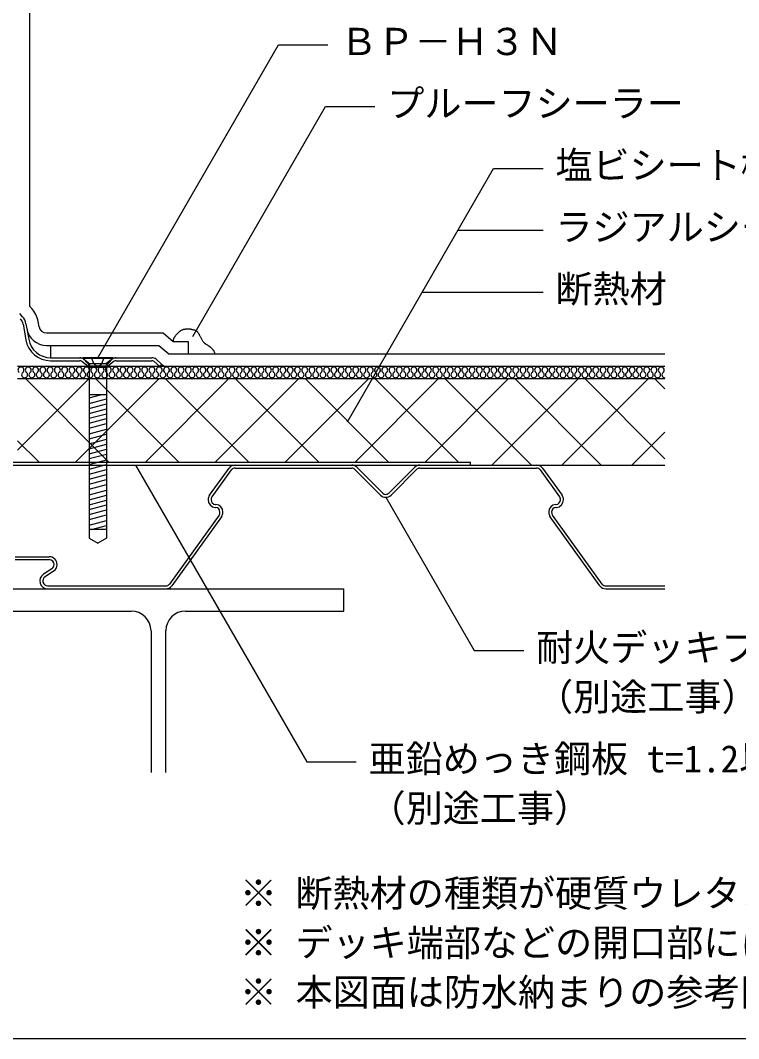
# Model space of a CAD drawing. Units: millimetres, scale not verified. Extents: x -665 to 665, y -465 to 450.
# Drawn here: x -71.3 to 219.3, y -465 to -53.3 of the extents above; entities that cross this region are included whole.
import ezdxf
from ezdxf.enums import TextEntityAlignment as Align

# ---------------------------------------------------------------- set-up
doc = ezdxf.new("R2010")
doc.units = ezdxf.units.MM
doc.header["$LTSCALE"] = 5
doc.linetypes.add('DASHED3', pattern=[4, 3, -1])
for name, color, linetype in [('0-1_線色１（水色）', 4, 'Continuous'), ('0-2_線色２（白）', 7, 'Continuous'), ('0-4_線色４（黄）', 2, 'Continuous'), ('0-5_金属', 7, 'Continuous'), ('0-6_鋼板・アングル', 2, 'Continuous'), ('0-7_ビス', 4, 'Continuous'), ('0-A_文字', 7, 'Continuous'), ('0-D_断熱・ハッチ', 4, 'Continuous'), ('F-0', 134, 'Continuous')]:
    doc.layers.add(name, color=color, linetype=linetype)
doc.styles.add('ＭＳ ゴシック', font='')
doc.styles.get('ＭＳ ゴシック').set_extended_font_data('MS Gothic')

msp = doc.modelspace()

# ---------------------------------------------------------------- linework, layer by layer
at = {"layer": '0-1_線色１（水色）'}
for centre, start, end in [((-71.084, -194.675), 307.52351, 232.47649), ((-68.14, -194.675), 307.52351, 232.47649), ((-65.197, -194.675), 307.52351, 232.47649), ((-62.253, -194.675), 307.52351, 232.47649), ((-59.309, -194.675), 307.52351, 232.47649), ((-56.365, -194.675), 307.52351, 232.47649), ((-53.421, -194.675), 307.52351, 232.47649), ((-50.477, -194.675), 307.52351, 232.47649), ((-47.533, -194.675), 307.52351, 232.47649), ((-44.589, -194.675), 307.52351, 232.47649), ((-41.645, -194.675), 307.52351, 232.47649), ((-38.701, -194.675), 307.52351, 232.47649), ((-35.757, -194.675), 307.52351, 232.47649), ((-32.813, -194.675), 307.52351, 232.47649), ((-29.87, -194.675), 307.52351, 232.47649), ((-26.926, -194.675), 307.52351, 232.47649), ((-23.982, -194.675), 307.52351, 232.47649), ((-21.038, -194.675), 307.52351, 232.47649), ((-18.094, -194.675), 307.52351, 232.47649), ((-15.15, -194.675), 307.52351, 232.47649), ((-12.206, -194.675), 307.52351, 232.47649), ((-9.262, -194.675), 307.52351, 232.47649), ((-6.318, -194.675), 307.52351, 232.47649), ((-3.374, -194.675), 307.52351, 232.47649), ((-0.43, -194.675), 307.52351, 232.47649), ((2.514, -194.675), 307.52351, 232.47649), ((5.458, -194.675), 307.52351, 232.47649), ((8.401, -194.675), 307.52351, 232.47649), ((11.345, -194.675), 307.52351, 232.47649), ((14.289, -194.675), 307.52351, 232.47649), ((17.233, -194.675), 307.52351, 232.47649), ((20.177, -194.675), 307.52351, 232.47649), ((23.121, -194.675), 307.52351, 232.47649), ((26.065, -194.675), 307.52351, 232.47649), ((29.009, -194.675), 307.52351, 232.47649), ((31.953, -194.675), 307.52351, 232.47649), ((34.897, -194.675), 307.52351, 232.47649), ((37.841, -194.675), 307.52351, 232.47649), ((40.785, -194.675), 307.52351, 232.47649), ((43.728, -194.675), 307.52351, 232.47649), ((46.672, -194.675), 307.52351, 232.47649), ((49.616, -194.675), 307.52351, 232.47649), ((52.56, -194.675), 307.52351, 232.47649), ((55.504, -194.675), 307.52351, 232.47649), ((58.448, -194.675), 307.52351, 232.47649), ((61.392, -194.675), 307.52351, 232.47649), ((64.336, -194.675), 307.52351, 232.47649), ((67.28, -194.675), 307.52351, 232.47649), ((70.224, -194.675), 307.52351, 232.47649), ((73.168, -194.675), 307.52351, 232.47649), ((76.112, -194.675), 307.52351, 232.47649), ((79.056, -194.675), 307.52351, 232.47649), ((81.999, -194.675), 307.52351, 232.47649), ((84.943, -194.675), 307.52351, 232.47649), ((87.887, -194.675), 307.52351, 232.47649), ((90.831, -194.675), 307.52351, 232.47649), ((93.775, -194.675), 307.52351, 232.47649), ((96.719, -194.675), 307.52351, 232.47649), ((99.663, -194.675), 307.52351, 232.47649), ((102.607, -194.675), 307.52351, 232.47649), ((105.551, -194.675), 307.52351, 232.47649), ((108.495, -194.675), 307.52351, 232.47649), ((111.439, -194.675), 307.52351, 232.47649), ((114.383, -194.675), 307.52351, 232.47649), ((117.326, -194.675), 307.52351, 232.47649), ((120.27, -194.675), 307.52351, 232.47649), ((123.214, -194.675), 307.52351, 232.47649), ((126.158, -194.675), 307.52351, 232.47649), ((129.102, -194.675), 307.52351, 232.47649), ((132.046, -194.675), 307.52351, 232.47649), ((134.99, -194.675), 307.52351, 232.47649), ((137.934, -194.675), 307.52351, 232.47649), ((140.878, -194.675), 307.52351, 232.47649), ((143.822, -194.675), 307.52351, 232.47649), ((146.766, -194.675), 307.52351, 232.47649), ((149.71, -194.675), 307.52351, 232.47649), ((152.654, -194.675), 307.52351, 232.47649), ((155.597, -194.675), 307.52351, 232.47649), ((158.541, -194.675), 307.52351, 232.47649), ((161.485, -194.675), 307.52351, 232.47649), ((164.429, -194.675), 307.52351, 232.47649), ((167.373, -194.675), 307.52351, 232.47649), ((170.317, -194.675), 307.52351, 232.47649), ((173.261, -194.675), 307.52351, 232.47649), ((176.205, -194.675), 307.52351, 232.47649), ((179.149, -194.675), 307.52351, 232.47649), ((182.093, -194.675), 307.52351, 232.47649), ((185.037, -194.675), 307.52351, 232.47649), ((187.981, -194.675), 307.52351, 232.47649), ((-69.612, -196.592), 127.52351, 52.47649), ((-66.669, -196.592), 127.52351, 52.47649), ((-63.725, -196.592), 127.52351, 52.47649), ((-60.781, -196.592), 127.52351, 52.47649), ((-57.837, -196.592), 127.52351, 52.47649), ((-54.893, -196.592), 127.52351, 52.47649), ((-51.949, -196.592), 127.52351, 52.47649), ((-49.005, -196.592), 127.52351, 52.47649), ((-46.061, -196.592), 127.52351, 52.47649), ((-43.117, -196.592), 127.52351, 52.47649), ((-40.173, -196.592), 127.52351, 52.47649), ((-37.229, -196.592), 127.52351, 52.47649), ((-34.285, -196.592), 127.52351, 52.47649), ((-31.341, -196.592), 127.52351, 52.47649), ((-28.398, -196.592), 127.52351, 52.47649), ((-25.454, -196.592), 127.52351, 52.47649), ((-22.51, -196.592), 127.52351, 52.47649), ((-19.566, -196.592), 127.52351, 52.47649), ((-16.622, -196.592), 127.52351, 52.47649), ((-13.678, -196.592), 127.52351, 52.47649), ((-10.734, -196.592), 127.52351, 52.47649), ((-7.79, -196.592), 127.52351, 52.47649), ((-4.846, -196.592), 127.52351, 52.47649), ((-1.902, -196.592), 127.52351, 52.47649), ((1.042, -196.592), 127.52351, 52.47649), ((3.986, -196.592), 127.52351, 52.47649), ((6.929, -196.592), 127.52351, 52.47649), ((9.873, -196.592), 127.52351, 52.47649), ((12.817, -196.592), 127.52351, 52.47649), ((15.761, -196.592), 127.52351, 52.47649), ((18.705, -196.592), 127.52351, 52.47649), ((21.649, -196.592), 127.52351, 52.47649), ((24.593, -196.592), 127.52351, 52.47649), ((27.537, -196.592), 127.52351, 52.47649), ((30.481, -196.592), 127.52351, 52.47649), ((33.425, -196.592), 127.52351, 52.47649), ((36.369, -196.592), 127.52351, 52.47649), ((39.313, -196.592), 127.52351, 52.47649), ((42.257, -196.592), 127.52351, 52.47649), ((45.2, -196.592), 127.52351, 52.47649), ((48.144, -196.592), 127.52351, 52.47649), ((51.088, -196.592), 127.52351, 52.47649), ((54.032, -196.592), 127.52351, 52.47649), ((56.976, -196.592), 127.52351, 52.47649), ((59.92, -196.592), 127.52351, 52.47649), ((62.864, -196.592), 127.52351, 52.47649), ((65.808, -196.592), 127.52351, 52.47649), ((68.752, -196.592), 127.52351, 52.47649), ((71.696, -196.592), 127.52351, 52.47649), ((74.64, -196.592), 127.52351, 52.47649), ((77.584, -196.592), 127.52351, 52.47649), ((80.527, -196.592), 127.52351, 52.47649), ((83.471, -196.592), 127.52351, 52.47649), ((86.415, -196.592), 127.52351, 52.47649), ((89.359, -196.592), 127.52351, 52.47649), ((92.303, -196.592), 127.52351, 52.47649), ((95.247, -196.592), 127.52351, 52.47649), ((98.191, -196.592), 127.52351, 52.47649), ((101.135, -196.592), 127.52351, 52.47649), ((104.079, -196.592), 127.52351, 52.47649), ((107.023, -196.592), 127.52351, 52.47649), ((109.967, -196.592), 127.52351, 52.47649), ((112.911, -196.592), 127.52351, 52.47649), ((115.855, -196.592), 127.52351, 52.47649), ((118.798, -196.592), 127.52351, 52.47649), ((121.742, -196.592), 127.52351, 52.47649), ((124.686, -196.592), 127.52351, 52.47649), ((127.63, -196.592), 127.52351, 52.47649), ((130.574, -196.592), 127.52351, 52.47649), ((133.518, -196.592), 127.52351, 52.47649), ((136.462, -196.592), 127.52351, 52.47649), ((139.406, -196.592), 127.52351, 52.47649), ((142.35, -196.592), 127.52351, 52.47649), ((145.294, -196.592), 127.52351, 52.47649), ((148.238, -196.592), 127.52351, 52.47649), ((151.182, -196.592), 127.52351, 52.47649), ((154.126, -196.592), 127.52351, 52.47649), ((157.069, -196.592), 127.52351, 52.47649), ((160.013, -196.592), 127.52351, 52.47649), ((162.957, -196.592), 127.52351, 52.47649), ((165.901, -196.592), 127.52351, 52.47649), ((168.845, -196.592), 127.52351, 52.47649), ((171.789, -196.592), 127.52351, 52.47649), ((174.733, -196.592), 127.52351, 52.47649), ((177.677, -196.592), 127.52351, 52.47649), ((180.621, -196.592), 127.52351, 52.47649), ((183.565, -196.592), 127.52351, 52.47649), ((186.509, -196.592), 127.52351, 52.47649), ((189.453, -196.592), 127.52351, 270)]:
    msp.add_arc(centre, 1.208, start, end, dxfattribs=at)
at = {"layer": '0-2_線色２（白）'}
for p, q in [((-59.085, -184.682), (-59.085, -189.682)), ((-72.465, -193.133), (189.453, -193.133)), ((-14.165, -192.269), (-13.15, -193.133)), ((-72.465, -198.133), (189.453, -198.133)), ((110.735, -233.133), (189.453, -233.133))]:
    msp.add_line(p, q, dxfattribs=at)
for points in [[(-9.468, -183.133), (-9.45, -183.002), (-9.417, -182.777), (-9.38, -182.554), (-9.334, -182.333), (-9.279, -182.117), (-9.21, -181.905), (-9.163, -181.785), (-9.122, -181.693), (-9.043, -181.537), (-8.956, -181.385), (-8.862, -181.237), (-8.762, -181.092), (-8.657, -180.949), (-8.595, -180.868), (-8.52, -180.773), (-8.39, -180.612), (-8.257, -180.454), (-8.122, -180.299), (-7.985, -180.146), (-7.846, -179.994), (-7.764, -179.907), (-7.679, -179.815), (-7.53, -179.66), (-7.378, -179.506), (-7.223, -179.356), (-7.064, -179.21), (-6.9, -179.069), (-6.803, -178.989), (-6.716, -178.92), (-6.561, -178.806), (-6.402, -178.698), (-6.239, -178.597), (-6.071, -178.505), (-5.9, -178.421), (-5.798, -178.377), (-5.684, -178.333), (-5.484, -178.265), (-5.281, -178.209), (-5.074, -178.161)], [(-5.074, -178.161), (-4.865, -178.122), (-4.654, -178.088), (-4.531, -178.071), (-4.383, -178.053), (-4.126, -178.026), (-3.87, -178.007), (-3.614, -177.998), (-3.359, -177.999), (-3.105, -178.013), (-2.958, -178.028), (-2.851, -178.041), (-2.666, -178.07), (-2.482, -178.105), (-2.299, -178.143), (-2.115, -178.183), (-1.93, -178.223), (-1.822, -178.246), (-1.7, -178.271), (-1.489, -178.315), (-1.28, -178.361), (-1.073, -178.413), (-0.87, -178.476), (-0.674, -178.552), (-0.563, -178.603), (-0.464, -178.656), (-0.298, -178.76), (-0.14, -178.876), (0.01, -179.004), (0.154, -179.142), (0.29, -179.287), (0.365, -179.374), (0.449, -179.476), (0.587, -179.657), (0.718, -179.844), (0.841, -180.034), (0.958, -180.228), (1.071, -180.424), (1.135, -180.539), (1.202, -180.662)], [(1.202, -180.662), (1.316, -180.875), (1.429, -181.089), (1.54, -181.304), (1.65, -181.52), (1.761, -181.736), (1.826, -181.862), (1.915, -182.03), (2.071, -182.32), (2.235, -182.605), (2.41, -182.882), (2.599, -183.148), (2.804, -183.401), (2.932, -183.54), (2.978, -183.587), (3.06, -183.667), (3.144, -183.743), (3.231, -183.817), (3.32, -183.889), (3.411, -183.956), (3.465, -183.994), (3.555, -184.054), (3.713, -184.15), (3.875, -184.241), (4.037, -184.33), (4.2, -184.419), (4.361, -184.511), (4.453, -184.567), (4.545, -184.626), (4.701, -184.734), (4.853, -184.847), (5.003, -184.964), (5.15, -185.084), (5.296, -185.207), (5.381, -185.278), (5.487, -185.367), (5.668, -185.522), (5.847, -185.68), (6.023, -185.841), (6.193, -186.008)], [(-60.805, -184.682), (-15.361, -184.682), (-11.309, -188.133), (-3.471, -188.133)], [(6.193, -186.008), (6.356, -186.181), (6.447, -186.285), (6.499, -186.347), (6.585, -186.457), (6.668, -186.569), (6.745, -186.685), (6.818, -186.803), (6.885, -186.924), (6.921, -186.996), (6.968, -187.097), (7.039, -187.276), (7.101, -187.459), (7.156, -187.645), (7.205, -187.833), (7.251, -188.023), (7.277, -188.133)]]:
    msp.add_lwpolyline(points, dxfattribs=at)
msp.add_arc((-60.805, -176.682), 8, 190, 270, dxfattribs=at)
at = {"layer": '0-4_線色４（黄）'}
for p, q in [((-67.465, -168.965), (-67.465, 134.649)), ((-66.753, -169.748), (-67.465, -168.965)), ((-63.76, -177.203), (-64.133, -175.088)), ((-60.805, -179.682), (-13.52, -179.682)), ((-13.52, -179.682), (-9.468, -183.133)), ((-9.468, -183.133), (-3.471, -183.133))]:
    msp.add_line(p, q, dxfattribs=at)
msp.add_lwpolyline([(-3.471, -183.133), (-3.471, -188.133), (189.453, -188.133)], dxfattribs=at)
for centre, radius, start, end in [((-74.67, -176.946), 10.7, 10, 42.27369), ((-60.805, -176.682), 3, 190, 270)]:
    msp.add_arc(centre, radius, start, end, dxfattribs=at)
at = {"layer": '0-5_金属'}
for p, q in [((5.244, -245.254), (13.136, -234.372)), ((15.565, -233.133), (62.789, -233.133)), ((15.565, -234.333), (62.789, -234.333)), ((75.26, -244.404), (64.915, -234.016)), ((88.156, -234.016), (77.81, -244.404)), ((90.281, -233.133), (137.505, -233.133)), ((90.282, -234.333), (137.505, -234.333)), ((139.933, -234.372), (147.825, -245.255)), ((6.216, -245.959), (14.108, -235.076)), ((74.409, -245.25), (64.064, -234.863)), ((89.006, -234.863), (78.661, -245.251)), ((138.962, -235.076), (146.854, -245.959)), ((7.487, -250.223), (7.686, -250.239)), ((7.583, -249.027), (7.782, -249.043)), ((145.287, -249.043), (145.486, -249.027)), ((145.383, -250.239), (145.582, -250.223)), ((9.057, -253.303), (-11.041, -281.186)), ((10.031, -254.004), (-10.067, -281.887)), ((163.137, -281.887), (143.039, -254.004)), ((164.11, -281.186), (144.012, -253.302)), ((-73.465, -270.133), (-59.665, -270.133)), ((-73.465, -271.333), (-59.665, -271.333)), ((-58.572, -275.008), (-62.013, -277.253)), ((-57.917, -276.013), (-61.358, -278.258)), ((-90.465, -283.133), (59.535, -283.133)), ((-60.265, -281.933), (-12.501, -281.933)), ((-60.265, -283.133), (-12.501, -283.133)), ((59.535, -292.133), (59.535, -283.133)), ((165.57, -281.933), (189.453, -281.933)), ((165.601, -283.133), (189.453, -283.133)), ((-90.465, -292.133), (-26.465, -292.133)), ((-4.465, -292.133), (59.535, -292.133)), ((-18.465, -300.133), (-18.465, -357.432)), ((-12.465, -357.432), (-12.465, -300.133))]:
    msp.add_line(p, q, dxfattribs=at)
for centre, radius, start, end in [((15.565, -236.133), 3, 90.0002, 144.05016), ((15.565, -236.133), 1.8, 90.00036, 144.05027), ((62.789, -236.133), 3, 44.8817, 89.99801), ((62.789, -236.133), 1.8, 44.88064, 89.99665), ((90.281, -236.133), 3, 89.99774, 135.11529), ((90.281, -236.133), 1.8, 89.99944, 135.1166), ((137.505, -236.133), 3, 35.94977, 89.99965), ((137.505, -236.133), 1.8, 35.94966, 89.99949), ((7.835, -247.133), 3.2, 144.05005, 179.99996), ((7.835, -247.133), 2, 144.05027, 179.99996), ((76.535, -243.133), 3, 224.88328, 315.1167), ((76.535, -243.133), 1.8, 224.57188, 315.1167), ((145.235, -247.133), 2, 0.00003, 35.94972), ((145.235, -247.133), 3.2, 0.00003, 35.94994), ((7.735, -247.133), 3.1, 180.00009, 265.41832), ((7.735, -247.133), 1.9, 180.00009, 265.42237), ((7.535, -252.133), 1.9, 0.00003, 85.41895), ((7.535, -252.133), 3.1, 0.00003, 85.42326), ((145.535, -252.133), 3.1, 94.57659, 179.9999), ((145.535, -252.133), 1.9, 94.58091, 179.9999), ((145.335, -247.133), 1.9, 274.57777, 359.99996), ((145.335, -247.133), 3.1, 274.58181, 359.99996), ((7.435, -252.133), 2, 323.9241, 359.99996), ((7.435, -252.133), 3.2, 324.21611, 359.99996), ((145.635, -252.133), 3.2, 180.00009, 215.78394), ((145.635, -252.133), 2, 180.00009, 216.07594), ((-59.665, -273.333), 3.2, 0.00003, 89.99993), ((-59.665, -273.333), 2, 0.00003, 89.99993), ((-59.665, -273.333), 2, 303.11782, 359.99996), ((-59.665, -273.333), 3.2, 303.11782, 359.99996), ((-60.265, -279.933), 3.2, 123.11782, 269.99983), ((-60.265, -279.933), 2, 123.11782, 269.99983), ((-12.501, -280.133), 1.8, 269.9999, 324.216), ((-12.501, -280.133), 3, 269.9999, 324.216), ((165.57, -280.133), 3, 215.78405, 270.00023), ((165.57, -280.133), 1.8, 215.78405, 270.00023), ((-26.465, -300.133), 8, 0, 90), ((-4.465, -300.133), 8, 90, 180)]:
    msp.add_arc(centre, radius, start, end, dxfattribs=at)
at = {"layer": '0-6_鋼板・アングル'}
for p, q in [((-70.453, -173.111), (-71.577, -171.875)), ((-70.239, -176.164), (-69.13, -182.453)), ((-69.057, -175.956), (-67.948, -182.245)), ((-59.085, -189.682), (-47.26, -189.682)), ((-59.085, -190.882), (-47.26, -190.882)), ((-46.528, -191.131), (-43.925, -193.133)), ((-45.796, -190.18), (-43.193, -192.182)), ((-43.193, -192.182), (-43.925, -193.133)), ((-34.091, -190.18), (-36.693, -192.182)), ((-36.693, -192.182), (-35.962, -193.133)), ((-33.359, -191.131), (-35.962, -193.133)), ((-32.627, -189.682), (-18.196, -189.682)), ((-32.627, -190.882), (-18.196, -190.882)), ((-17.223, -191.24), (-14.943, -193.182)), ((-90.465, -233.133), (110.735, -233.133)), ((-89.265, -231.933), (110.735, -231.933)), ((110.735, -233.133), (110.735, -231.933))]:
    msp.add_line(p, q, dxfattribs=at)
at = {"layer": '0-6_鋼板・アングル', "color": 4}
for p, q in [((-47.26, -189.682), (-32.627, -189.682)), ((-35.962, -193.133), (-43.925, -193.133)), ((-36.693, -192.182), (-43.193, -192.182))]:
    msp.add_line(p, q, dxfattribs=at)
at = {"layer": '0-6_鋼板・アングル'}
msp.add_lwpolyline([(-16.445, -190.327), (-14.165, -192.269), (-14.943, -193.182)], dxfattribs=at)
for centre, radius, start, end in [((-74.67, -176.946), 4.5, 10, 42.27369), ((-74.67, -176.946), 5.7, 10, 42.27369), ((-59.085, -180.682), 10.2, 190, 270), ((-59.085, -180.682), 9, 190, 270), ((-47.26, -192.082), 2.4, 52.43141, 90), ((-47.26, -192.082), 1.2, 52.43141, 90), ((-32.627, -192.082), 2.4, 90, 127.56859), ((-32.627, -192.082), 1.2, 90, 127.56859), ((-18.196, -192.382), 2.7, 49.57392, 90), ((-18.196, -192.382), 1.5, 49.57392, 90)]:
    msp.add_arc(centre, radius, start, end, dxfattribs=at)
at = {"layer": '0-7_ビス', "color": 7}
for p, q in [((-45.943, -190.067), (-45.943, -189.682)), ((-33.943, -189.682), (-45.943, -189.682)), ((-33.943, -190.067), (-45.943, -190.067)), ((-44.029, -191.981), (-45.943, -190.067)), ((-43.443, -193.395), (-43.443, -262.661)), ((-36.443, -193.395), (-36.443, -262.661)), ((-35.858, -191.981), (-33.943, -190.067)), ((-33.943, -190.067), (-33.943, -189.682)), ((-36.443, -193.682), (-43.443, -193.682)), ((-36.443, -204.682), (-43.443, -204.682)), ((-36.443, -259.182), (-43.443, -259.182)), ((-43.443, -262.661), (-39.943, -264.682)), ((-36.443, -262.661), (-39.943, -264.682))]:
    msp.add_line(p, q, dxfattribs=at)
at = {"layer": '0-7_ビス', "color": 7, "linetype": 'DASHED3'}
for p, q in [((-41.411, -192.231), (-42.494, -189.682)), ((-38.476, -192.231), (-37.393, -189.682))]:
    msp.add_line(p, q, dxfattribs=at)
at = {"layer": '0-7_ビス'}
for p, q in [((-43.443, -205.882), (-38.966, -204.682)), ((-43.443, -208.188), (-36.443, -206.312)), ((-43.443, -210.188), (-36.443, -208.312)), ((-43.443, -212.188), (-36.443, -210.312)), ((-43.443, -214.188), (-36.443, -212.312)), ((-43.443, -216.188), (-36.443, -214.312)), ((-43.443, -218.188), (-36.443, -216.312)), ((-43.443, -220.494), (-36.443, -218.619)), ((-43.443, -222.494), (-36.443, -220.619)), ((-43.443, -224.494), (-36.443, -222.619)), ((-43.443, -226.494), (-36.443, -224.619)), ((-43.443, -228.494), (-36.443, -226.619)), ((-43.443, -230.494), (-36.443, -228.619)), ((-43.443, -232.801), (-36.443, -230.925)), ((-43.443, -234.801), (-36.443, -232.925)), ((-43.443, -236.801), (-36.443, -234.925)), ((-43.443, -238.801), (-36.443, -236.925)), ((-43.443, -240.801), (-36.443, -238.925)), ((-43.443, -242.801), (-36.443, -240.925)), ((-43.443, -245.107), (-36.443, -243.231)), ((-43.443, -247.107), (-36.443, -245.231)), ((-43.443, -249.107), (-36.443, -247.231)), ((-43.443, -251.107), (-36.443, -249.231)), ((-43.443, -253.107), (-36.443, -251.231)), ((-43.443, -255.107), (-36.443, -253.231)), ((-43.443, -257.413), (-36.443, -255.537)), ((-42.582, -259.182), (-36.443, -257.537))]:
    msp.add_line(p, q, dxfattribs=at)
at = {"layer": '0-7_ビス', "color": 7}
for centre, start, end in [((-45.443, -193.395), 0, 45), ((-34.443, -193.395), 135, 180)]:
    msp.add_arc(centre, 2, start, end, dxfattribs=at)
at = {"layer": '0-7_ビス', "color": 7, "linetype": 'DASHED3'}
msp.add_arc((-39.943, -191.121), 1.84, 217.11751, 322.88248, dxfattribs=at)
at = {"layer": '0-A_文字'}
for p, q in [((-39.943, -189.682), (33.12, -63.133)), ((33.12, -63.133), (53.12, -63.133)), ((-1.578, -181.165), (52.133, -88.133)), ((52.133, -88.133), (72.133, -88.133)), ((60.99, -215.633), (120.169, -113.133)), ((120.169, -113.133), (140.169, -113.133)), ((105.735, -138.133), (140.169, -138.133)), ((91.301, -163.133), (140.169, -163.133)), ((76.535, -246.134), (112.33, -308.133)), ((112.33, -308.133), (132.33, -308.133))]:
    msp.add_line(p, q, dxfattribs=at)
msp.add_lwpolyline([(-24.724, -233.133), (44.558, -353.133), (64.558, -353.133)], dxfattribs=at)
at = {"layer": '0-D_断熱・ハッチ'}
for p, q in [((-72.465, -227.085), (-43.513, -198.133)), ((-69.28, -198.133), (-35.48, -231.933)), ((-49.028, -231.933), (-15.228, -198.133)), ((-40.995, -198.133), (-7.195, -231.933)), ((-20.744, -231.933), (13.056, -198.133)), ((-12.711, -198.133), (21.089, -231.933)), ((7.54, -231.933), (41.34, -198.133)), ((15.573, -198.133), (49.373, -231.933)), ((35.825, -231.933), (69.625, -198.133)), ((43.857, -198.133), (77.657, -231.933)), ((64.109, -231.933), (97.909, -198.133)), ((72.142, -198.133), (105.942, -231.933)), ((92.393, -231.933), (126.193, -198.133)), ((100.426, -198.133), (135.426, -233.133)), ((119.477, -233.133), (154.477, -198.133)), ((128.71, -198.133), (163.71, -233.133)), ((147.762, -233.133), (182.762, -198.133)), ((156.995, -198.133), (189.453, -230.591)), ((185.279, -198.133), (189.453, -202.307)), ((176.046, -233.133), (189.453, -219.727)), ((-72.465, -223.232), (-63.764, -231.933))]:
    msp.add_line(p, q, dxfattribs=at)
at = {"layer": 'F-0'}
msp.add_line((-665, -465), (665, -465), dxfattribs=at)

# ---------------------------------------------------------------- texts
at = {"layer": '0-A_文字', "style": 'ＭＳ ゴシック'}
for s, p in [('ＢＰ－Ｈ３Ｎ', (58.12, -70.633)), ('プルーフシーラー', (77.133, -95.633)), ('塩ビシート機械的固定工法', (145.169, -120.633)), ('ラジアルシートＬ６００', (145.169, -145.633)), ('断熱材', (145.169, -170.633)), ('耐火デッキプレート t=1.2以上', (137.33, -315.633)), ('（別途工事）', (137.33, -335.633)), ('亜鉛めっき鋼板 t=1.2以上', (69.558, -360.633)), ('（別途工事）', (69.558, -380.633)), ('※ 断熱材の種類が硬質ウレタンフォームの場合、ラジアルシートＬ６００の敷設は不要', (17.5, -415)), ('※ デッキ端部などの開口部には、必要に応じ遮炎性を満たす処理をお願いします（別途工事）', (17.5, -435)), ('※ 本図面は防水納まりの参考図であり、下地等の構造を保証するものではありません', (17.5, -455))]:
    msp.add_text(s, height=11, dxfattribs=at).set_placement(p, align=Align.BOTTOM_LEFT)

doc.saveas('drawing.dxf')
